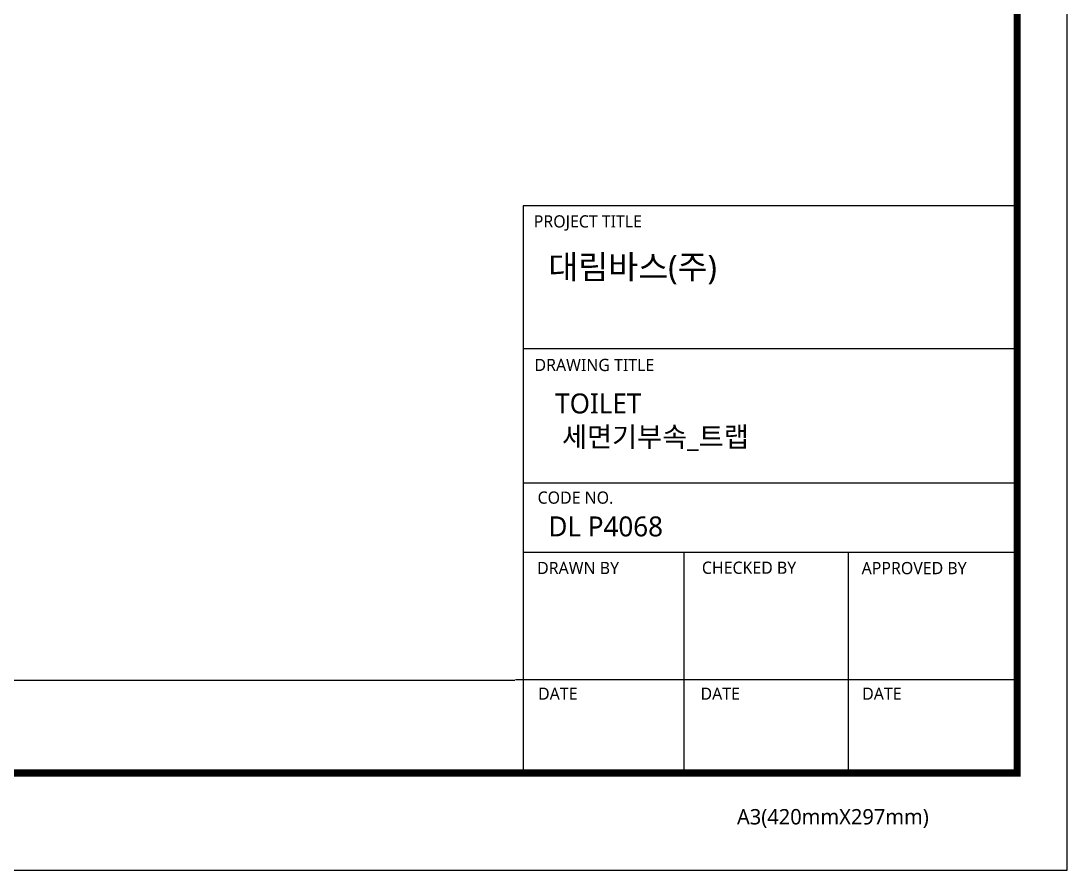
# Model space of a CAD drawing. Extents: x 0 to 651, y -547 to -70.
# Drawn here: x 430.6 to 651, y -546.9 to -368.1 of the extents above; entities that cross this region are included whole.
import ezdxf

# ---------------------------------------------------------------- set-up
doc = ezdxf.new("R2010")
doc.units = 0
doc.header["$LTSCALE"] = 10
doc.header["$MEASUREMENT"] = 0
doc.layers.get('0').update_dxf_attribs({"linetype": 'CONTINUOUS'})
doc.styles.add('Daelim Dimension', font='NanumGothic.ttf')

msp = doc.modelspace()

# ---------------------------------------------------------------- linework, layer by layer
at = {"color": 5, "ltscale": 40}
for p, q in [((640.47, -407.07), (536.43, -407.07)), ((640.47, -437.14), (536.43, -437.14)), ((640.47, -437.14), (536.43, -437.14)), ((640.47, -465.43), (536.43, -465.43)), ((640.47, -465.43), (536.43, -465.43)), ((640.47, -480.02), (536.43, -480.02)), ((640.47, -480.02), (536.43, -480.02)), ((570.22, -480.02), (570.22, -526.47)), ((604.9, -480.02), (604.9, -526.47)), ((640.47, -506.85), (534.78, -506.85)), ((640.47, -506.85), (537.24, -506.85)), ((640.47, -526.47), (551.3, -526.47))]:
    msp.add_line(p, q, dxfattribs=at)
at = {"color": 5, "ltscale": 0.5}
msp.add_line((536.43, -407.07), (536.43, -527.1), dxfattribs=at)
at = {"color": 5}
msp.add_line((10.47, -506.93), (534.66, -506.93), dxfattribs=at)
at = {"ltscale": 0.5}
msp.add_lwpolyline([(0, -546.9), (651, -546.9), (651, -69.9), (0, -69.9)], close=True, dxfattribs=at)
at = {"color": 5, "linetype": 'ByBlock', "lineweight": 200, "const_width": 1.5}
msp.add_lwpolyline([(10.47, -526.47), (640.47, -526.47), (640.47, -80.97), (10.47, -80.97)], close=True, dxfattribs=at)

# ---------------------------------------------------------------- texts
at = {"color": 5, "ltscale": 40, "style": 'Daelim Dimension'}
for s, height, p in [('PROJECT TITLE', 2.569, (538.63, -411.6)), ('DRAWING TITLE', 2.569, (538.79, -441.83)), ('CODE NO.', 2.569, (539.44, -469.76)), ('DRAWN BY', 2.569, (539.34, -484.57)), ('CHECKED BY', 2.569, (574.05, -484.52)), ('APPROVED BY', 2.569, (607.71, -484.6)), ('DATE', 2.569, (539.54, -511.04)), ('DATE', 2.569, (573.77, -511.04)), ('DATE', 2.569, (607.83, -511.04)), ('A3(420mmX297mm)', 3.2424, (581.45, -537.29))]:
    msp.add_text(s, height=height, dxfattribs=at).set_placement(p)
at = {"attachment_point": 1, "style": 'Daelim Dimension'}
for s, insert, char_height, width in [('대림바스(주)', (541.68, -417.4), 5.036, 80.9399), (' TOILET\\P  세면기부속_트랩', (541.73, -446.55), 4.204, 88.8638), ('DL P4068', (541.73, -472.44), 4.204, 70.7511)]:
    msp.add_mtext(s, dxfattribs=dict(at, insert=insert, char_height=char_height, width=width))

doc.saveas('drawing.dxf')
